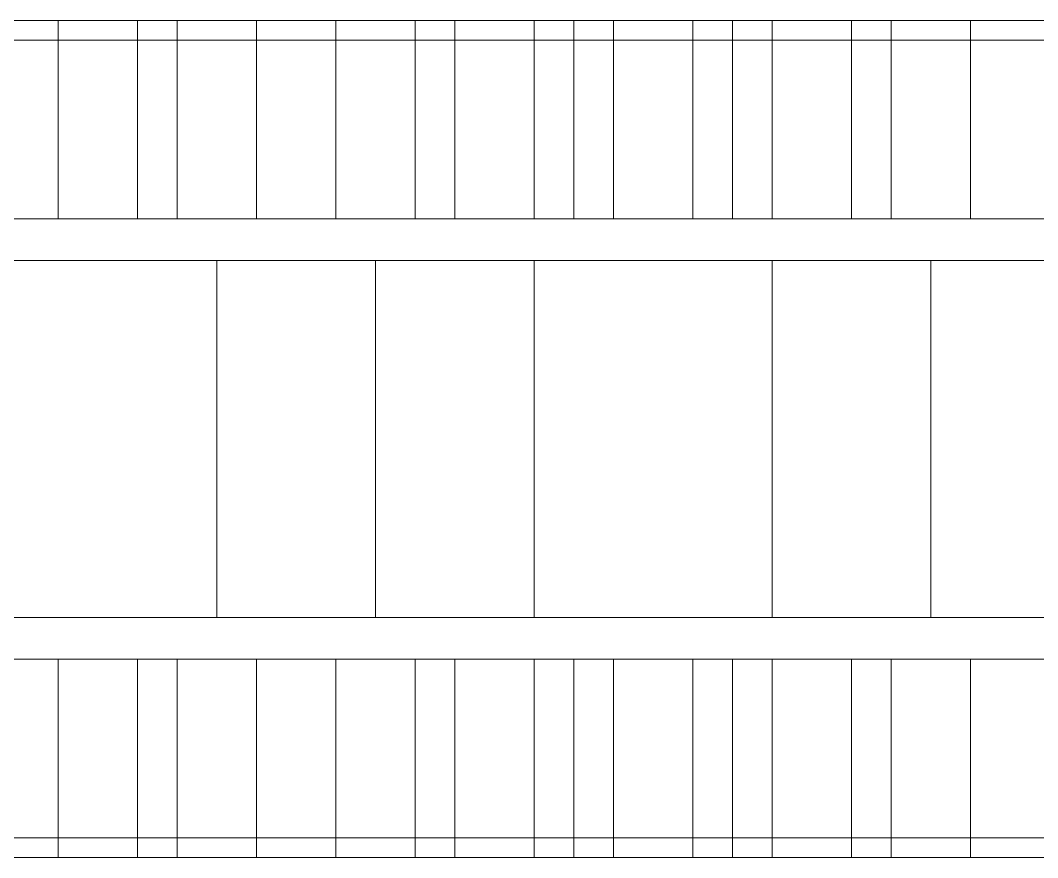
# Model space of a CAD drawing. Extents: x -1281 to 23780, y 0 to 7214.
# Drawn here: x 8848 to 9104.5, y 2495.3 to 2706.3 of the extents above; entities that cross this region are included whole.
import ezdxf

# ---------------------------------------------------------------- set-up
doc = ezdxf.new("R2010")
doc.units = 0
doc.header["$LTSCALE"] = 25
doc.header["$MEASUREMENT"] = 0
doc.layers.add('05', color=9, linetype='Continuous', lineweight=9)

# ---------------------------------------------------------------- blocks, each defined once
blk = doc.blocks.new('P-AUDI_TOP')
at = {"layer": '05'}
for points in [[(10, 10.5), (60, 10.5), (60, 60.5), (10, 60.5)], [(10, 10.5), (60, 10.5), (60, 60.5), (10, 60.5)], [(130, 10.5), (80, 10.5), (80, 60.5), (130, 60.5)], [(130, 10.5), (80, 10.5), (80, 60.5), (130, 60.5)], [(150, 10.5), (200, 10.5), (200, 60.5), (150, 60.5)], [(150, 10.5), (200, 10.5), (200, 60.5), (150, 60.5)], [(270, 10.5), (220, 10.5), (220, 60.5), (270, 60.5)], [(270, 10.5), (220, 10.5), (220, 60.5), (270, 60.5)], [(290, 10.5), (340, 10.5), (340, 60.5), (290, 60.5)], [(290, 10.5), (340, 10.5), (340, 60.5), (290, 60.5)], [(410, 10.5), (360, 10.5), (360, 60.5), (410, 60.5)], [(410, 10.5), (360, 10.5), (360, 60.5), (410, 60.5)], [(0, 0), (140, 0), (140, -90), (0, -90)], [(0, 0), (140, 0), (140, -90), (0, -90)], [(140, 0), (280, 0), (280, -90), (140, -90)], [(140, 0), (280, 0), (280, -90), (140, -90)], [(280, 0), (420, 0), (420, -90), (280, -90)], [(280, 0), (420, 0), (420, -90), (280, -90)], [(10, -100.5), (60, -100.5), (60, -150.5), (10, -150.5)], [(10, -100.5), (60, -100.5), (60, -150.5), (10, -150.5)], [(130, -100.5), (80, -100.5), (80, -150.5), (130, -150.5)], [(130, -100.5), (80, -100.5), (80, -150.5), (130, -150.5)], [(150, -100.5), (200, -100.5), (200, -150.5), (150, -150.5)], [(150, -100.5), (200, -100.5), (200, -150.5), (150, -150.5)], [(270, -100.5), (220, -100.5), (220, -150.5), (270, -150.5)], [(270, -100.5), (220, -100.5), (220, -150.5), (270, -150.5)], [(290, -100.5), (340, -100.5), (340, -150.5), (290, -150.5)], [(290, -100.5), (340, -100.5), (340, -150.5), (290, -150.5)], [(410, -100.5), (360, -100.5), (360, -150.5), (410, -150.5)], [(410, -100.5), (360, -100.5), (360, -150.5), (410, -150.5)]]:
    blk.add_lwpolyline(points, close=True, dxfattribs=at)
for points in [[(10, 55.5), (60, 55.5)], [(10, 55.5), (60, 55.5)], [(130, 55.5), (80, 55.5)], [(130, 55.5), (80, 55.5)], [(150, 55.5), (200, 55.5)], [(150, 55.5), (200, 55.5)], [(270, 55.5), (220, 55.5)], [(270, 55.5), (220, 55.5)], [(290, 55.5), (340, 55.5)], [(290, 55.5), (340, 55.5)], [(410, 55.5), (360, 55.5)], [(410, 55.5), (360, 55.5)], [(10, -145.5), (60, -145.5)], [(10, -145.5), (60, -145.5)], [(130, -145.5), (80, -145.5)], [(130, -145.5), (80, -145.5)], [(150, -145.5), (200, -145.5)], [(150, -145.5), (200, -145.5)], [(270, -145.5), (220, -145.5)], [(270, -145.5), (220, -145.5)], [(290, -145.5), (340, -145.5)], [(290, -145.5), (340, -145.5)], [(410, -145.5), (360, -145.5)], [(410, -145.5), (360, -145.5)]]:
    blk.add_lwpolyline(points, dxfattribs=at)

msp = doc.modelspace()

# ---------------------------------------------------------------- block references
at = {"layer": '05'}
for p in [(8617.5, 2645.79), (8797.5, 2645.79), (8977.5, 2645.79)]:
    msp.add_blockref('P-AUDI_TOP', p, dxfattribs=at)

doc.saveas('drawing.dxf')
